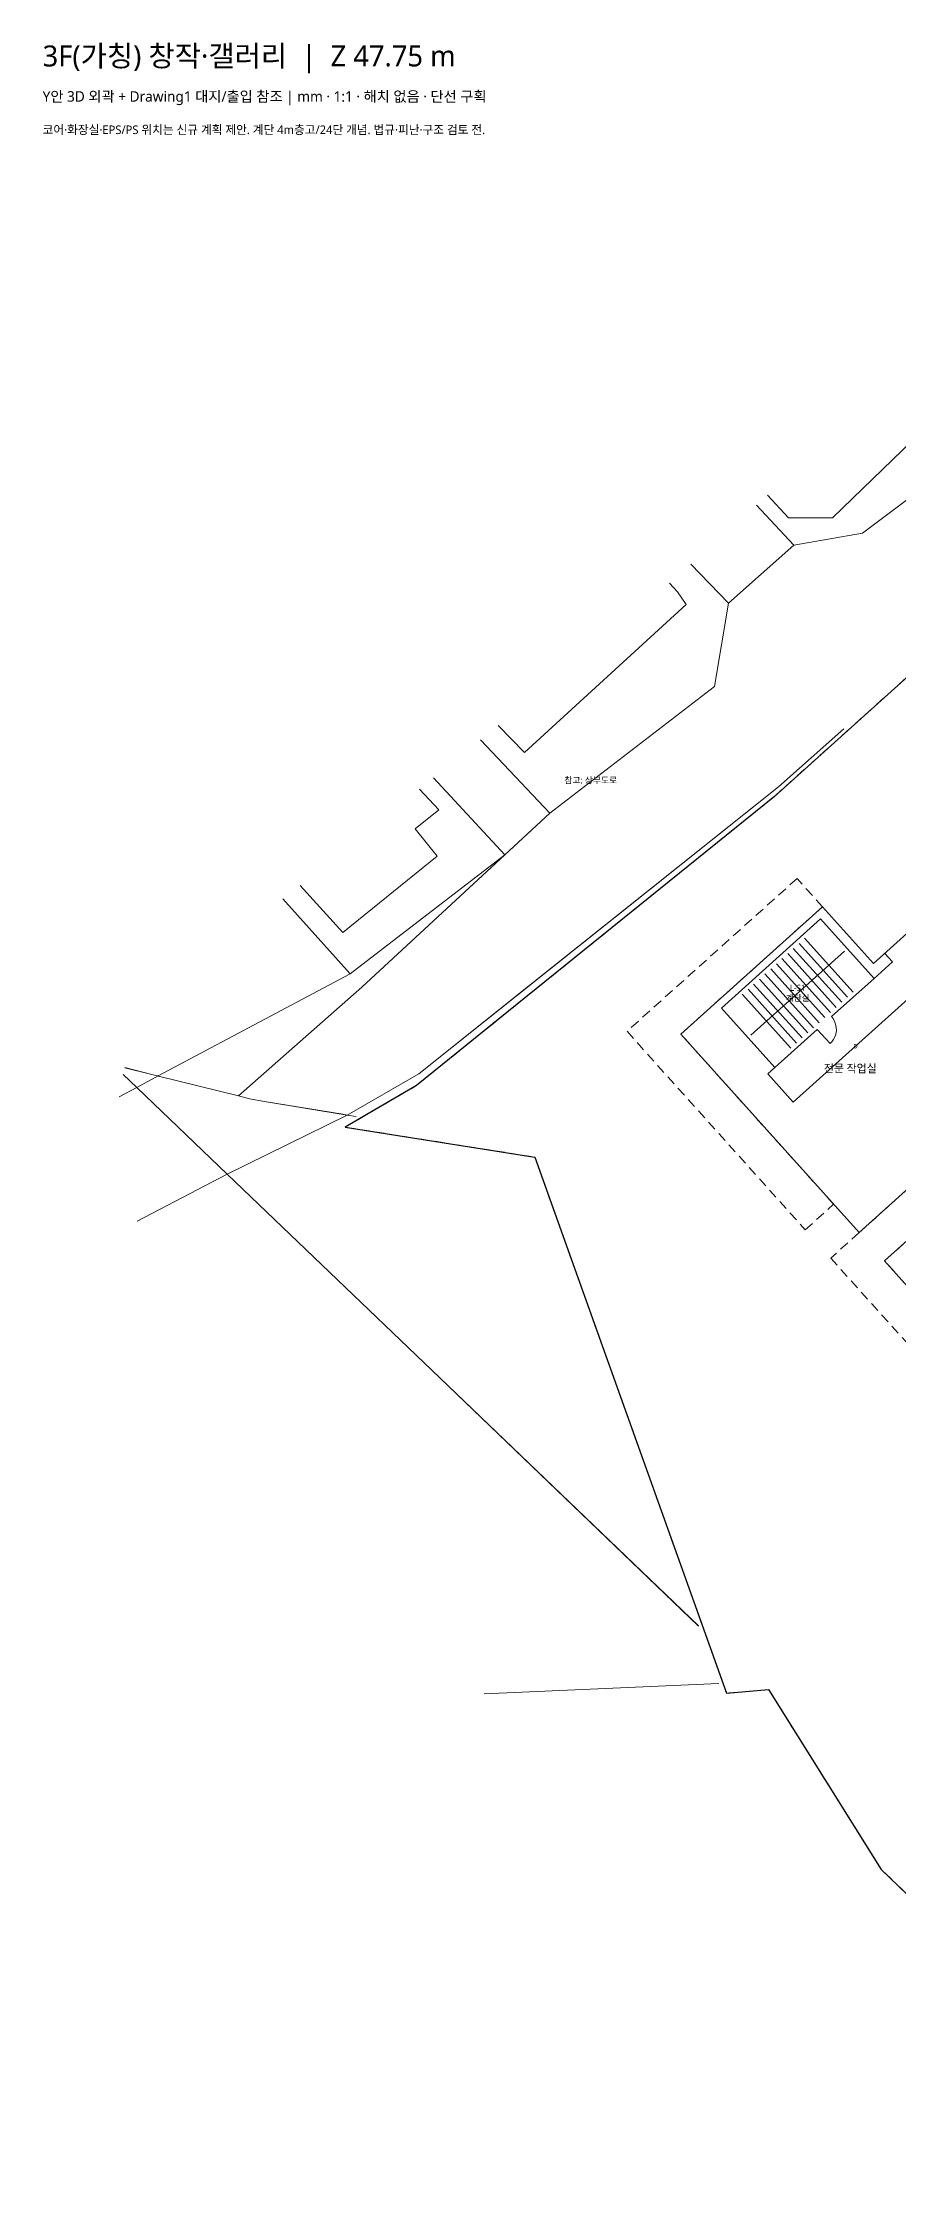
# Model space of a CAD drawing. Header units: millimetres. Extents: x -71723 to 357366, y 1091193 to 1572246.
# Drawn here: x -71723 to -26787, y 1290324 to 1402247 of the extents above; entities that cross this region are included whole.
import ezdxf

# ---------------------------------------------------------------- set-up
doc = ezdxf.new("R2010")
doc.units = ezdxf.units.MM
doc.linetypes.add('PLAN_DASH', pattern=[800, 500, -300])
for name, color, linetype, lineweight in [('L3_CONTEXT', 8, 'Continuous', 9), ('L3_CORE', 7, 'Continuous', 25), ('L3_DOOR', 7, 'Continuous', 13), ('L3_OUTLINE', 7, 'Continuous', 35), ('L3_PARTITION', 7, 'Continuous', 18), ('L3_SITE_3D', 7, 'Continuous', 25), ('L3_SITE_DWG_REF', 8, 'PLAN_DASH', 13), ('L3_STAIR', 7, 'Continuous', 13), ('L3_TEXT', 7, 'Continuous', 13), ('L3_VOID_ROOF', 8, 'PLAN_DASH', 13)]:
    doc.layers.add(name, color=color, linetype=linetype, lineweight=lineweight)
doc.styles.add('KOREAN', font='malgun.ttf')

msp = doc.modelspace()

# ---------------------------------------------------------------- linework, layer by layer
at = {"layer": 'L3_CONTEXT'}
for points in [[(-61445, 1346973), (-54961, 1352684), (-45090, 1361810), (-36435, 1368458), (-35703, 1372838), (-32284, 1375883), (-28679, 1376499), (-26228, 1378338), (-18469, 1384408), (-13184, 1388609), (20800, 1344150), (21716, 1343255), (35540, 1341832), (37643, 1342683), (39419, 1343348), (46187, 1347208), (48021, 1349013)], [(-22021, 1388431), (-21235, 1387541), (-18469, 1384408), (-26228, 1378338), (-28679, 1376499), (-32284, 1375883), (-34231, 1377983)], [(-23566, 1387480), (-21864, 1385412), (-30254, 1377310), (-32550, 1377310)], [(-34231, 1377983), (-32284, 1375883), (-35703, 1372838)], [(-32550, 1377310), (-33659, 1378498)], [(-37679, 1374885), (-35703, 1372838), (-36435, 1368458), (-45090, 1361810), (-48731, 1365653)], [(-35703, 1372838), (-37679, 1374885)], [(-38379, 1373425), (-37938, 1372759), (-46416, 1364990), (-47800, 1366404)], [(-38806, 1373873), (-38379, 1373425)], [(-29655, 1366232), (-33083, 1363190), (-51972, 1348135), (-55724, 1345970), (-60064, 1346681), (-60857, 1346827), (-61445, 1346973)], [(-55263, 1345894), (-55724, 1345970), (-51972, 1348135), (-46205, 1352731), (-33083, 1363190), (-29655, 1366232)], [(-48731, 1365653), (-45090, 1361810), (-47449, 1359629), (-51197, 1363662)], [(-51197, 1363662), (-47449, 1359629), (-55576, 1353373)], [(-51932, 1363069), (-50920, 1361993), (-52157, 1360995), (-51009, 1359552), (-55955, 1355556), (-58203, 1358007)], [(-65648, 1348018), (-55576, 1353373), (-47449, 1359629), (-54960, 1352685), (-54961, 1352684), (-61445, 1346973), (-65632, 1348014), (-65648, 1348018)], [(-59102, 1357320), (-55576, 1353373), (-65648, 1348018), (-65846, 1348066), (-65995, 1348104), (-67410, 1348456)], [(-55576, 1353373), (-59102, 1357320)], [(-67494, 1348102), (-66780, 1347417), (-67712, 1346922)], [(-66780, 1347417), (-67494, 1348102)], [(-67411, 1348451), (-65995, 1348104), (-65846, 1348066), (-65648, 1348018), (-66780, 1347417)], [(-66780, 1347417), (-65648, 1348018), (-65632, 1348014), (-61445, 1346973), (-60858, 1346827), (-60064, 1346681), (-55965, 1346009), (-55724, 1345970), (-62034, 1342870), (-66780, 1347417)], [(-67712, 1346922), (-66780, 1347417), (-62034, 1342870), (-66762, 1340397)], [(-37286, 1319156), (-51289, 1332572), (-62034, 1342870), (-55724, 1345970)], [(-55724, 1345970), (-55263, 1345894)], [(-66762, 1340397), (-62034, 1342870), (-51289, 1332572), (-37285, 1319153)], [(-48544, 1315593), (-36208, 1316144)]]:
    msp.add_lwpolyline(points, dxfattribs=at)
at = {"layer": 'L3_CORE'}
for points in [[(-31047, 1350461), (-33274, 1348460), (-36081, 1351584), (-30874, 1356263)], [(-30874, 1356263), (-28067, 1353139), (-30294, 1351138)]]:
    msp.add_lwpolyline(points, dxfattribs=at)
at = {"layer": 'L3_DOOR'}
for points in [[(-30299, 1351134), (-30218, 1351031), (-30151, 1350918), (-30100, 1350798), (-30064, 1350672), (-30046, 1350543), (-30044, 1350412), (-30060, 1350282), (-30092, 1350155), (-30141, 1350034), (-30205, 1349920), (-30283, 1349815), (-30374, 1349722)], [(-31043, 1350465), (-30374, 1349722)]]:
    msp.add_lwpolyline(points, dxfattribs=at)
at = {"layer": 'L3_OUTLINE'}
for points in [[(-28096, 1353919), (-30770, 1356895), (-38208, 1350211), (-28851, 1339797), (-21413, 1346481), (-25423, 1350944), (-19472, 1356291), (-12789, 1348852), (-11301, 1350189), (-7291, 1345726), (148, 1352410), (-3863, 1356873), (-2375, 1358210), (-14405, 1371599), (-24819, 1362242), (-22146, 1359266), (-28096, 1353919)], [(-18588, 1346330), (-27514, 1338310), (-22168, 1332359), (-13242, 1340379), (-18588, 1346330)]]:
    msp.add_lwpolyline(points, dxfattribs=at)
at = {"layer": 'L3_PARTITION'}
for points in [[(-36081, 1351584), (-30874, 1356263)], [(-30874, 1356263), (-28067, 1353139)], [(-27100, 1354008), (-27500, 1354453)], [(-28067, 1353139), (-27100, 1354008)], [(-25764, 1352520), (-32309, 1346638)], [(-28067, 1353139), (-30294, 1351138)], [(-33274, 1348460), (-36081, 1351584)], [(-31047, 1350461), (-33274, 1348460)], [(-33646, 1348126), (-33274, 1348460)], [(-32309, 1346638), (-33646, 1348126)]]:
    msp.add_lwpolyline(points, dxfattribs=at)
at = {"layer": 'L3_SITE_3D'}
msp.add_lwpolyline([(-16484, 1377797), (-33292, 1362694), (-46350, 1352153), (-52089, 1347520), (-55828, 1345332), (-45883, 1343764), (-43619, 1337440), (-35811, 1315629), (-33604, 1315818), (-27684, 1306378), (-10980, 1290324)], dxfattribs=at)
at = {"layer": 'L3_SITE_DWG_REF'}
msp.add_lwpolyline([(-10980, 1290324), (-27684, 1306378), (-33604, 1315818), (-35811, 1315629), (-43619, 1337440), (-45883, 1343764), (-55828, 1345332), (-52089, 1347520), (-46350, 1352153), (-33292, 1362694), (-16484, 1377797)], dxfattribs=at)
at = {"layer": 'L3_STAIR'}
for points in [[(-34529, 1350156), (-29620, 1354567)], [(-32600, 1354443), (-30061, 1351617)], [(-32303, 1354711), (-29763, 1351884)], [(-32005, 1354978), (-29466, 1352151)], [(-31708, 1355245), (-29168, 1352419)], [(-33791, 1353374), (-31251, 1350547)], [(-33493, 1353641), (-30953, 1350815)], [(-33195, 1353909), (-30656, 1351082)], [(-32898, 1354176), (-30358, 1351349)], [(-34981, 1352305), (-32441, 1349478)], [(-34683, 1352572), (-32143, 1349745)], [(-34386, 1352839), (-31846, 1350013)], [(-34088, 1353107), (-31548, 1350280)]]:
    msp.add_lwpolyline(points, dxfattribs=at)
at = {"layer": 'L3_VOID_ROOF'}
for points in [[(-41033, 1350362), (-31676, 1339948), (-30188, 1341285), (-38208, 1350211), (-30770, 1356895), (-32107, 1358382), (-41033, 1350362)], [(-23655, 1331022), (-22168, 1332359), (-27514, 1338310), (-18588, 1346330), (-19925, 1347818), (-21413, 1346481), (-28851, 1339797), (-30339, 1338461), (-23655, 1331022)]]:
    msp.add_lwpolyline(points, dxfattribs=at)

# ---------------------------------------------------------------- texts
at = {"layer": 'L3_CONTEXT', "insert": (-42938, 1363518), "char_height": 330, "width": 6000, "attachment_point": 5, "style": 'KOREAN'}
msp.add_mtext('참고: 상부도로', dxfattribs=at)
at = {"layer": 'L3_DOOR', "insert": (-29037, 1349579), "char_height": 230, "width": 6000, "attachment_point": 5, "style": 'KOREAN'}
msp.add_mtext('D', dxfattribs=at)
at = {"layer": 'L3_TEXT', "style": 'KOREAN'}
for s, insert, char_height, width, attachment_point in [('3F(가칭) 창작·갤러리  |  Z 47.75 m', (-71723, 1402100), 1100, 110000, 1), ('Y안 3D 외곽 + Drawing1 대지/출입 참조 | mm · 1:1 · 해치 없음 · 단선 구획', (-71723, 1399700), 550, 110000, 1), ('코어·화장실·EPS/PS 위치는 신규 계획 제안. 계단 4m층고/24단 개념. 법규·피난·구조 검토 전.', (-71723, 1397900), 450, 110000, 1), ('L-S1\\P계단실', (-32074, 1352362), 320, 6000, 5), ('전문 작업실', (-29312, 1348390), 420, 6000, 5)]:
    msp.add_mtext(s, dxfattribs=dict(at, insert=insert, char_height=char_height, width=width, attachment_point=attachment_point))

doc.saveas('drawing.dxf')
